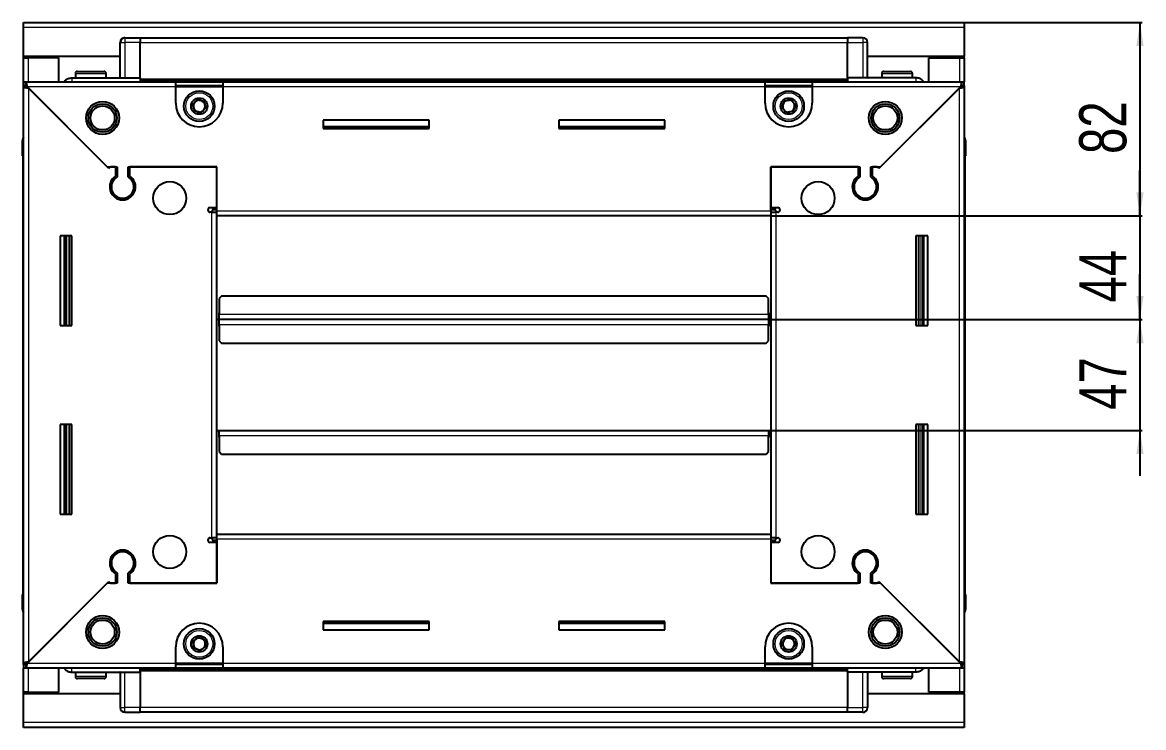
# Model space of a CAD drawing. Header units: millimetres. Extents: x 1021 to 2453, y 561 to 1443.
# Drawn here: x 1977.2 to 2452.8, y 993.2 to 1292.2 of the extents above; entities that cross this region are included whole.
import ezdxf

# ---------------------------------------------------------------- set-up
doc = ezdxf.new("R2010")
doc.units = ezdxf.units.MM
doc.layers.add('FORMAT', color=7, linetype='Continuous')
doc.styles.add('SLDTEXTSTYLE0', font='TXT', dxfattribs={"width": 0.75})
doc.dimstyles.new('SLDDIMSTYLE0', dxfattribs={"dimtxt": 20, "dimasz": 10, "dimexe": 0, "dimexo": 0.0625, "dimgap": 5, "dimtad": 2, "dimdec": 1, "dimrnd": 1e-09, "dimzin": 12, "dimdsep": 46, "dimtxsty": 'SLDTEXTSTYLE0', "dimsah": 1, "dimcen": 0.09, "dimadec": 0, "dimazin": 3, "dimtfac": 1, "dimtofl": 0, "dimtmove": 0, "dimatfit": 3, "dimfxl": 0, "dimfrac": 2, "dimtolj": 1, "dimtzin": 12, "dimarcsym": 0})
doc.dimstyles.new('SLDDIMSTYLE1', dxfattribs={"dimtxt": 20, "dimasz": 10, "dimexe": 0, "dimexo": 0.0625, "dimgap": 5, "dimtad": 2, "dimdec": 1, "dimrnd": 1e-09, "dimzin": 12, "dimdsep": 46, "dimtxsty": 'SLDTEXTSTYLE0', "dimsah": 1, "dimcen": 0.09, "dimadec": 0, "dimazin": 3, "dimtfac": 1, "dimtmove": 0, "dimatfit": 0, "dimfxl": 0, "dimfrac": 2, "dimtolj": 1, "dimtzin": 12, "dimarcsym": 0})

# ---------------------------------------------------------------- blocks, each defined once
blk = doc.blocks.new('_D_5')
at = {"layer": 'FORMAT'}
for p, q in [((2376.74, 1292.16), (2452.23, 1292.16)), ((2451.23, 1292.16), (2451.23, 1210.16)), ((2294.74, 1210.16), (2452.23, 1210.16))]:
    blk.add_line(p, q, dxfattribs=at)
for points in [[(2451.23, 1292.16), (2449.69, 1282.16), (2452.77, 1282.16)], [(2451.23, 1210.16), (2452.77, 1220.16), (2449.69, 1220.16)]]:
    blk.add_solid(points, dxfattribs=at)
at = {"layer": 'FORMAT', "insert": (2425.45, 1236.39), "char_height": 20, "attachment_point": 1, "rotation": 90, "style": 'SLDTEXTSTYLE0'}
blk.add_mtext('82', dxfattribs=at)
blk = doc.blocks.new('_D_6')
at = {"layer": 'FORMAT'}
for p, q in [((2451.23, 1210.16), (2451.23, 1229.39)), ((2294.74, 1210.16), (2452.23, 1210.16)), ((2451.23, 1210.16), (2451.23, 1166.16)), ((2293.74, 1166.16), (2452.23, 1166.16)), ((2451.23, 1166.16), (2451.23, 1146.93))]:
    blk.add_line(p, q, dxfattribs=at)
for points in [[(2451.23, 1210.16), (2452.77, 1220.16), (2449.69, 1220.16)], [(2451.23, 1166.16), (2449.69, 1156.16), (2452.77, 1156.16)]]:
    blk.add_solid(points, dxfattribs=at)
at = {"layer": 'FORMAT', "insert": (2425.45, 1173.39), "char_height": 20, "attachment_point": 1, "rotation": 90, "style": 'SLDTEXTSTYLE0'}
blk.add_mtext('44', dxfattribs=at)
blk = doc.blocks.new('_D_7')
at = {"layer": 'FORMAT'}
for p, q in [((2451.23, 1166.16), (2451.23, 1185.39)), ((2293.74, 1166.16), (2452.23, 1166.16)), ((2451.23, 1166.16), (2451.23, 1119.16)), ((2293.74, 1119.16), (2452.23, 1119.16)), ((2451.23, 1119.16), (2451.23, 1099.93))]:
    blk.add_line(p, q, dxfattribs=at)
for points in [[(2451.23, 1166.16), (2452.77, 1176.16), (2449.69, 1176.16)], [(2451.23, 1119.16), (2449.69, 1109.16), (2452.77, 1109.16)]]:
    blk.add_solid(points, dxfattribs=at)
at = {"layer": 'FORMAT', "insert": (2425.45, 1127.89), "char_height": 20, "attachment_point": 1, "rotation": 90, "style": 'SLDTEXTSTYLE0'}
blk.add_mtext('47', dxfattribs=at)

msp = doc.modelspace()

# ---------------------------------------------------------------- linework, layer by layer
at = {"color": 7, "linetype": 'Continuous', "lineweight": 25}
for p, q in [((1977.73, 1292.16), (2376.73, 1292.16)), ((1977.73, 1290.06), (1977.73, 1292.16)), ((1977.73, 1277.66), (1977.73, 1290.06)), ((2376.73, 1292.16), (2376.73, 1290.06)), ((2376.73, 1290.06), (2376.73, 1277.66)), ((2019.4, 1285.16), (2019.4, 1285.16)), ((2020.73, 1285.66), (2027.23, 1285.66)), ((2020.73, 1285.66), (2027.23, 1285.66)), ((2027.23, 1285.66), (2027.23, 1285.66)), ((2027.23, 1285.66), (2027.23, 1285.66)), ((2027.23, 1285.66), (2027.23, 1283.66)), ((2327.23, 1285.51), (2027.23, 1285.51)), ((2327.23, 1285.66), (2327.23, 1285.66)), ((2333.73, 1285.66), (2327.23, 1285.66)), ((2333.73, 1285.66), (2327.23, 1285.66)), ((2327.23, 1285.66), (2327.23, 1283.66)), ((2018.73, 1268.66), (2018.73, 1283.66)), ((2027.23, 1268.66), (2027.23, 1283.66)), ((2327.23, 1268.66), (2327.23, 1283.66)), ((2335.73, 1283.66), (2335.73, 1283.66)), ((2335.73, 1268.66), (2335.73, 1283.66)), ((2018.73, 1277.66), (1977.73, 1277.66)), ((1977.73, 1277.16), (1977.73, 1277.66)), ((1977.73, 1266.91), (1977.73, 1277.16)), ((1977.73, 1277.16), (1979.83, 1277.16)), ((1979.23, 1277.16), (1979.23, 1277.66)), ((1992.73, 1277.16), (1979.83, 1277.16)), ((1992.73, 1266.91), (1992.73, 1277.16)), ((2376.73, 1277.66), (2335.73, 1277.66)), ((2361.73, 1266.91), (2361.73, 1277.16)), ((2361.73, 1277.16), (2374.63, 1277.16)), ((2374.63, 1277.16), (2376.73, 1277.16)), ((2375.23, 1277.16), (2375.23, 1277.66)), ((2376.73, 1277.16), (2376.73, 1277.66)), ((2376.73, 1277.16), (2376.73, 1266.91)), ((1999.73, 1270.56), (1999.73, 1268.66)), ((2000.53, 1271.36), (2011.93, 1271.36)), ((2012.73, 1268.66), (2012.73, 1270.56)), ((2341.73, 1270.56), (2341.73, 1268.66)), ((2342.53, 1271.36), (2353.93, 1271.36)), ((2354.73, 1268.66), (2354.73, 1270.56)), ((1977.73, 1265.41), (1977.73, 1266.91)), ((1977.73, 1266.91), (1978.73, 1266.91)), ((1977.73, 1264.91), (1977.73, 1265.41)), ((1977.73, 1265.41), (1978.73, 1265.41)), ((1978.73, 1265.41), (1978.73, 1266.91)), ((1978.73, 1266.91), (2042.23, 1266.91)), ((1998.23, 1268.66), (2027.23, 1268.66)), ((2027.23, 1268.66), (2027.23, 1268.16)), ((2027.23, 1267.51), (2327.23, 1267.51)), ((2042.23, 1264.81), (2042.23, 1266.91)), ((2042.23, 1266.91), (2062.23, 1266.91)), ((2042.23, 1265.41), (2062.23, 1265.41)), ((2062.23, 1266.91), (2062.23, 1264.81)), ((2062.23, 1266.91), (2292.23, 1266.91)), ((2292.23, 1264.81), (2292.23, 1266.91)), ((2292.23, 1266.91), (2312.23, 1266.91)), ((2292.23, 1265.41), (2312.23, 1265.41)), ((2312.23, 1266.91), (2375.73, 1266.91)), ((2312.23, 1266.91), (2312.23, 1264.81)), ((2356.23, 1268.66), (2327.23, 1268.66)), ((2327.23, 1268.66), (2327.23, 1268.16)), ((2375.73, 1265.41), (2375.73, 1266.91)), ((2375.73, 1266.91), (2376.73, 1266.91)), ((2375.73, 1265.41), (2376.73, 1265.41)), ((2376.73, 1265.41), (2376.73, 1266.91)), ((2376.73, 1265.41), (2376.73, 1264.91)), ((1977.73, 1020.41), (1977.73, 1264.91)), ((1979.23, 1264.91), (1977.73, 1264.91)), ((1979.33, 1264.81), (2013.23, 1230.91)), ((2013.93, 1230.21), (1979.83, 1264.31)), ((2042.23, 1257.91), (2042.23, 1264.81)), ((2062.23, 1264.81), (2062.23, 1257.91)), ((2292.23, 1257.91), (2292.23, 1264.81)), ((2312.23, 1264.81), (2312.23, 1257.91)), ((2374.63, 1264.31), (2340.53, 1230.21)), ((2341.23, 1230.91), (2375.13, 1264.81)), ((2375.23, 1264.91), (2376.73, 1264.91)), ((2376.73, 1264.91), (2376.73, 1020.41)), ((2149.73, 1250.66), (2104.73, 1250.66)), ((2104.73, 1250.66), (2104.73, 1247.16)), ((2149.73, 1247.91), (2104.73, 1247.91)), ((2104.73, 1247.16), (2149.73, 1247.16)), ((2149.73, 1247.16), (2149.73, 1250.66)), ((2249.73, 1250.66), (2204.73, 1250.66)), ((2204.73, 1250.66), (2204.73, 1247.16)), ((2249.73, 1247.91), (2204.73, 1247.91)), ((2204.73, 1247.16), (2249.73, 1247.16)), ((2249.73, 1247.16), (2249.73, 1250.66)), ((1977.23, 1242.16), (1977.23, 1235.66)), ((1977.23, 1235.66), (1977.23, 1242.16)), ((2376.73, 1243.49), (2376.73, 1243.49)), ((2377.23, 1242.16), (2377.23, 1235.66)), ((2377.23, 1235.66), (2377.23, 1242.16)), ((1977.23, 1235.66), (1977.23, 1235.66)), ((1977.73, 1235.66), (1977.23, 1235.66)), ((1977.38, 1235.66), (1977.38, 1049.66)), ((2376.73, 1235.66), (2377.23, 1235.66)), ((2377.08, 1049.66), (2377.08, 1235.66)), ((2377.23, 1235.66), (2377.23, 1235.66)), ((2377.23, 1235.66), (2377.23, 1235.66)), ((2013.23, 1230.91), (2017.43, 1230.91)), ((2014.63, 1230.91), (2013.93, 1230.21)), ((2016.73, 1230.91), (2014.63, 1230.91)), ((2016.73, 1230.91), (2016.73, 1227.02)), ((2017.43, 1230.91), (2017.43, 1226.63)), ((2022.03, 1230.91), (2059.73, 1230.91)), ((2022.03, 1226.63), (2022.03, 1230.91)), ((2022.73, 1227.02), (2022.73, 1230.91)), ((2059.73, 1230.91), (2022.73, 1230.91)), ((2059.73, 1212.26), (2059.73, 1230.91)), ((2059.73, 1213.66), (2059.73, 1230.91)), ((2294.73, 1230.91), (2332.43, 1230.91)), ((2294.73, 1212.26), (2294.73, 1230.91)), ((2294.73, 1230.91), (2294.73, 1213.66)), ((2331.73, 1230.91), (2294.73, 1230.91)), ((2331.73, 1230.91), (2331.73, 1227.02)), ((2332.43, 1230.91), (2332.43, 1226.63)), ((2337.03, 1230.91), (2341.23, 1230.91)), ((2337.03, 1226.63), (2337.03, 1230.91)), ((2339.83, 1230.91), (2337.73, 1230.91)), ((2337.73, 1227.02), (2337.73, 1230.91)), ((2340.53, 1230.21), (2339.83, 1230.91)), ((2017.73, 1218.05), (2017.73, 1217.29)), ((2336.73, 1218.05), (2336.73, 1217.29)), ((2056.88, 1213.66), (2059.73, 1213.66)), ((2059.73, 1212.66), (2057.73, 1212.66)), ((2057.73, 1212.66), (2057.73, 1211.66)), ((2294.73, 1213.66), (2297.58, 1213.66)), ((2296.73, 1212.66), (2294.73, 1212.66)), ((2296.73, 1211.66), (2296.73, 1212.66)), ((2057.63, 1211.66), (2056.88, 1211.66)), ((2057.63, 1211.66), (2059.73, 1211.66)), ((2059.73, 1210.16), (2059.73, 1212.26)), ((2294.73, 1210.16), (2059.73, 1210.16)), ((2059.73, 1075.16), (2059.73, 1210.16)), ((2294.73, 1212.26), (2294.73, 1210.16)), ((2294.73, 1211.66), (2296.83, 1211.66)), ((2294.73, 1210.16), (2294.73, 1075.16)), ((2297.58, 1211.66), (2296.83, 1211.66)), ((1998.23, 1201.66), (1993.23, 1201.66)), ((1993.23, 1201.66), (1993.23, 1163.66)), ((1995.38, 1163.66), (1995.38, 1201.66)), ((1997.17, 1163.66), (1997.17, 1201.66)), ((1997.2, 1163.66), (1997.2, 1201.66)), ((1998.23, 1163.66), (1998.23, 1201.66)), ((2356.23, 1201.66), (2356.23, 1163.66)), ((2361.23, 1201.66), (2356.23, 1201.66)), ((2357.25, 1201.66), (2357.25, 1163.66)), ((2357.28, 1201.66), (2357.28, 1163.66)), ((2359.08, 1201.66), (2359.08, 1163.66)), ((2361.23, 1163.66), (2361.23, 1201.66)), ((2061.73, 1176.16), (2060.73, 1175.16)), ((2060.73, 1175.16), (2060.73, 1168.26)), ((2292.73, 1176.16), (2061.73, 1176.16)), ((2293.73, 1175.16), (2292.73, 1176.16)), ((2293.73, 1168.26), (2293.73, 1175.16)), ((2060.48, 1166.16), (2059.73, 1166.16)), ((2060.73, 1169.01), (2060.48, 1169.01)), ((2060.48, 1169.01), (2060.48, 1166.16)), ((2060.48, 1166.16), (2060.48, 1163.31)), ((2060.73, 1166.16), (2060.73, 1168.26)), ((2293.73, 1166.16), (2060.73, 1166.16)), ((2060.73, 1164.06), (2060.73, 1166.16)), ((2293.98, 1169.01), (2293.73, 1169.01)), ((2293.73, 1168.26), (2293.73, 1166.16)), ((2293.73, 1166.16), (2293.73, 1164.06)), ((2293.98, 1166.16), (2293.98, 1169.01)), ((2294.73, 1166.16), (2293.98, 1166.16)), ((2293.98, 1163.31), (2293.98, 1166.16)), ((1993.23, 1163.66), (1998.23, 1163.66)), ((2060.48, 1163.31), (2060.73, 1163.31)), ((2060.73, 1164.06), (2060.73, 1157.16)), ((2293.73, 1157.16), (2293.73, 1164.06)), ((2293.73, 1163.31), (2293.98, 1163.31)), ((2356.23, 1163.66), (2361.23, 1163.66)), ((2060.73, 1157.16), (2061.73, 1156.16)), ((2061.73, 1156.16), (2292.73, 1156.16)), ((2292.73, 1156.16), (2293.73, 1157.16)), ((1998.23, 1121.66), (1993.23, 1121.66)), ((1993.23, 1121.66), (1993.23, 1083.66)), ((1995.38, 1083.66), (1995.38, 1121.66)), ((1997.17, 1083.66), (1997.17, 1121.66)), ((1997.2, 1083.66), (1997.2, 1121.66)), ((1998.23, 1083.66), (1998.23, 1121.66)), ((2059.73, 1119.16), (2060.48, 1119.16)), ((2060.48, 1119.16), (2060.48, 1116.31)), ((2060.73, 1119.16), (2293.73, 1119.16)), ((2060.73, 1117.06), (2060.73, 1119.16)), ((2293.73, 1119.16), (2293.73, 1117.06)), ((2293.98, 1116.31), (2293.98, 1119.16)), ((2293.98, 1119.16), (2294.73, 1119.16)), ((2356.23, 1121.66), (2356.23, 1083.66)), ((2361.23, 1121.66), (2356.23, 1121.66)), ((2357.25, 1121.66), (2357.25, 1083.66)), ((2357.28, 1121.66), (2357.28, 1083.66)), ((2359.08, 1121.66), (2359.08, 1083.66)), ((2361.23, 1083.66), (2361.23, 1121.66)), ((2060.48, 1116.31), (2060.73, 1116.31)), ((2060.73, 1117.06), (2060.73, 1110.16)), ((2293.73, 1110.16), (2293.73, 1117.06)), ((2293.73, 1116.31), (2293.98, 1116.31)), ((2060.73, 1110.16), (2061.73, 1109.16)), ((2061.73, 1109.16), (2292.73, 1109.16)), ((2292.73, 1109.16), (2293.73, 1110.16)), ((1993.23, 1083.66), (1998.23, 1083.66)), ((2356.23, 1083.66), (2361.23, 1083.66)), ((2059.73, 1073.06), (2059.73, 1075.16)), ((2059.73, 1075.16), (2294.73, 1075.16)), ((2294.73, 1075.16), (2294.73, 1073.06)), ((2056.88, 1073.66), (2057.63, 1073.66)), ((2059.73, 1071.66), (2056.88, 1071.66)), ((2059.73, 1073.66), (2057.63, 1073.66)), ((2057.73, 1073.66), (2057.73, 1072.66)), ((2057.73, 1072.66), (2059.73, 1072.66)), ((2059.73, 1073.06), (2059.73, 1054.41)), ((2059.73, 1054.41), (2059.73, 1071.66)), ((2296.83, 1073.66), (2294.73, 1073.66)), ((2294.73, 1073.06), (2294.73, 1054.41)), ((2294.73, 1072.66), (2296.73, 1072.66)), ((2294.73, 1071.66), (2294.73, 1054.41)), ((2297.58, 1071.66), (2294.73, 1071.66)), ((2296.73, 1072.66), (2296.73, 1073.66)), ((2296.83, 1073.66), (2297.58, 1073.66)), ((2017.73, 1068.04), (2017.73, 1067.28)), ((2336.73, 1068.04), (2336.73, 1067.28)), ((2016.73, 1058.3), (2016.73, 1054.41)), ((2017.43, 1058.7), (2017.43, 1054.41)), ((2022.03, 1054.41), (2022.03, 1058.7)), ((2022.73, 1054.41), (2022.73, 1058.3)), ((2331.73, 1058.3), (2331.73, 1054.41)), ((2332.43, 1058.7), (2332.43, 1054.41)), ((2337.03, 1054.41), (2337.03, 1058.7)), ((2337.73, 1054.41), (2337.73, 1058.3)), ((2013.23, 1054.41), (1979.33, 1020.51)), ((1979.83, 1021.01), (2013.93, 1055.11)), ((2017.43, 1054.41), (2013.23, 1054.41)), ((2013.93, 1055.11), (2014.63, 1054.41)), ((2014.63, 1054.41), (2016.73, 1054.41)), ((2059.73, 1054.41), (2022.03, 1054.41)), ((2022.73, 1054.41), (2059.73, 1054.41)), ((2332.43, 1054.41), (2294.73, 1054.41)), ((2294.73, 1054.41), (2331.73, 1054.41)), ((2341.23, 1054.41), (2337.03, 1054.41)), ((2337.73, 1054.41), (2339.83, 1054.41)), ((2339.83, 1054.41), (2340.53, 1055.11)), ((2340.53, 1055.11), (2374.63, 1021.01)), ((2375.13, 1020.51), (2341.23, 1054.41)), ((1977.23, 1049.66), (1977.23, 1049.66)), ((1977.23, 1043.16), (1977.23, 1049.66)), ((1977.23, 1049.66), (1977.23, 1049.66)), ((1977.23, 1049.66), (1977.23, 1043.16)), ((1977.73, 1049.66), (1977.23, 1049.66)), ((2376.73, 1049.66), (2377.23, 1049.66)), ((2377.23, 1049.66), (2377.23, 1049.66)), ((2377.23, 1043.16), (2377.23, 1049.66)), ((2377.23, 1049.66), (2377.23, 1043.16)), ((1977.73, 1041.84), (1977.73, 1041.84)), ((2149.73, 1038.16), (2104.73, 1038.16)), ((2104.73, 1038.16), (2104.73, 1034.66)), ((2104.73, 1037.41), (2149.73, 1037.41)), ((2149.73, 1034.66), (2149.73, 1038.16)), ((2249.73, 1038.16), (2204.73, 1038.16)), ((2204.73, 1038.16), (2204.73, 1034.66)), ((2204.73, 1037.41), (2249.73, 1037.41)), ((2249.73, 1034.66), (2249.73, 1038.16)), ((2104.73, 1034.66), (2149.73, 1034.66)), ((2204.73, 1034.66), (2249.73, 1034.66)), ((2042.23, 1020.51), (2042.23, 1027.41)), ((2062.23, 1027.41), (2062.23, 1020.51)), ((2292.23, 1020.51), (2292.23, 1027.41)), ((2312.23, 1027.41), (2312.23, 1020.51)), ((1977.73, 1019.91), (1977.73, 1020.41)), ((1979.23, 1020.41), (1977.73, 1020.41)), ((1977.73, 1019.91), (1977.73, 1018.41)), ((1978.73, 1019.91), (1977.73, 1019.91)), ((1977.73, 1008.16), (1977.73, 1018.41)), ((1978.73, 1018.41), (1977.73, 1018.41)), ((1978.73, 1019.91), (1978.73, 1018.41)), ((2042.23, 1018.41), (1978.73, 1018.41)), ((1992.73, 1008.16), (1992.73, 1018.41)), ((2327.23, 1017.81), (2027.23, 1017.81)), ((2042.23, 1018.41), (2042.23, 1020.51)), ((2062.23, 1019.91), (2042.23, 1019.91)), ((2062.23, 1018.41), (2042.23, 1018.41)), ((2062.23, 1020.51), (2062.23, 1018.41)), ((2292.23, 1018.41), (2062.23, 1018.41)), ((2292.23, 1018.41), (2292.23, 1020.51)), ((2312.23, 1019.91), (2292.23, 1019.91)), ((2312.23, 1018.41), (2292.23, 1018.41)), ((2312.23, 1020.51), (2312.23, 1018.41)), ((2375.73, 1018.41), (2312.23, 1018.41)), ((2361.73, 1008.16), (2361.73, 1018.41)), ((2375.23, 1020.41), (2376.73, 1020.41)), ((2375.73, 1019.91), (2375.73, 1018.41)), ((2376.73, 1019.91), (2375.73, 1019.91)), ((2376.73, 1018.41), (2375.73, 1018.41)), ((2376.73, 1020.41), (2376.73, 1019.91)), ((2376.73, 1019.91), (2376.73, 1018.41)), ((2376.73, 1018.41), (2376.73, 1008.16)), ((1998.23, 1016.66), (2027.23, 1016.66)), ((1999.73, 1016.66), (1999.73, 1014.76)), ((2004.3, 1013.96), (2000.53, 1013.96)), ((2011.93, 1013.96), (2004.3, 1013.96)), ((2012.73, 1014.76), (2012.73, 1016.66)), ((2018.73, 1016.66), (2018.73, 1001.66)), ((2027.23, 1016.66), (2027.23, 1017.16)), ((2027.23, 1016.66), (2027.23, 1001.66)), ((2327.23, 1016.66), (2327.23, 1017.16)), ((2356.23, 1016.66), (2327.23, 1016.66)), ((2327.23, 1016.66), (2327.23, 1001.66)), ((2335.73, 1016.66), (2335.73, 1001.66)), ((2341.73, 1016.66), (2341.73, 1014.76)), ((2349.52, 1013.96), (2342.53, 1013.96)), ((2353.93, 1013.96), (2349.52, 1013.96)), ((2354.73, 1014.76), (2354.73, 1016.66)), ((1979.83, 1008.16), (1977.73, 1008.16)), ((1977.73, 1007.66), (1977.73, 1008.16)), ((1979.23, 1007.66), (1979.23, 1008.16)), ((1979.83, 1008.16), (1992.73, 1008.16)), ((2374.63, 1008.16), (2361.73, 1008.16)), ((2376.73, 1008.16), (2374.63, 1008.16)), ((2375.23, 1007.66), (2375.23, 1008.16)), ((2376.73, 1007.66), (2376.73, 1008.16)), ((1977.73, 1007.66), (2018.73, 1007.66)), ((1977.73, 995.26), (1977.73, 1007.66)), ((2335.73, 1007.66), (2376.73, 1007.66)), ((2376.73, 1007.66), (2376.73, 995.26)), ((2018.73, 1001.66), (2018.73, 1001.66)), ((2020.73, 999.66), (2027.23, 999.66)), ((2020.73, 999.66), (2027.23, 999.66)), ((2027.23, 999.66), (2027.23, 1001.66)), ((2027.23, 999.81), (2327.23, 999.81)), ((2027.23, 999.66), (2027.23, 999.66)), ((2327.23, 999.66), (2327.23, 1001.66)), ((2333.73, 999.66), (2327.23, 999.66)), ((2327.23, 999.66), (2327.23, 999.66)), ((2327.23, 999.66), (2327.23, 999.66)), ((2333.73, 999.66), (2327.23, 999.66)), ((2335.05, 1000.16), (2335.05, 1000.16)), ((1977.73, 993.16), (1977.73, 995.26)), ((2376.73, 995.26), (2376.73, 993.16)), ((2376.73, 993.16), (1977.73, 993.16))]:
    msp.add_line(p, q, dxfattribs=at)
at = {"color": 8, "linetype": 'Continuous', "lineweight": 18}
for p, q in [((2376.73, 1290.06), (1977.73, 1290.06)), ((2020.73, 1285.66), (2020.73, 1283.66)), ((2333.73, 1285.66), (2333.73, 1283.66)), ((2018.73, 1283.66), (2020.73, 1283.66)), ((2020.73, 1283.66), (2020.73, 1268.66)), ((2027.23, 1283.66), (2020.73, 1283.66)), ((2327.23, 1283.51), (2027.23, 1283.51)), ((2327.23, 1283.66), (2333.73, 1283.66)), ((2333.73, 1283.66), (2333.73, 1268.66)), ((2335.73, 1283.66), (2333.73, 1283.66)), ((1979.83, 1277.16), (1979.83, 1277.66)), ((1979.83, 1266.91), (1979.83, 1277.16)), ((2374.63, 1277.66), (2374.63, 1277.16)), ((2374.63, 1277.16), (2374.63, 1266.91)), ((1999.73, 1270.56), (2012.73, 1270.56)), ((2341.73, 1270.56), (2354.73, 1270.56)), ((2327.23, 1268.16), (2027.23, 1268.16)), ((2327.23, 1266.93), (2027.23, 1266.93)), ((2042.23, 1264.81), (1979.33, 1264.81)), ((1979.83, 1264.31), (1979.83, 1021.01)), ((2042.23, 1264.81), (2062.23, 1264.81)), ((2292.23, 1264.81), (2062.23, 1264.81)), ((2292.23, 1264.81), (2312.23, 1264.81)), ((2375.13, 1264.81), (2312.23, 1264.81)), ((2374.63, 1021.01), (2374.63, 1264.31)), ((1977.73, 1242.16), (1977.23, 1242.16)), ((2376.73, 1242.16), (2377.23, 1242.16)), ((2057.63, 1073.66), (2057.63, 1211.66)), ((2059.73, 1212.26), (2294.73, 1212.26)), ((2296.83, 1211.66), (2296.83, 1073.66)), ((1994.73, 1201.66), (1994.73, 1163.66)), ((1995.96, 1201.66), (1995.96, 1163.66)), ((2358.49, 1163.66), (2358.49, 1201.66)), ((2359.73, 1163.66), (2359.73, 1201.66)), ((2293.73, 1168.26), (2060.73, 1168.26)), ((2060.73, 1164.06), (2293.73, 1164.06)), ((1994.73, 1121.66), (1994.73, 1083.66)), ((1995.96, 1121.66), (1995.96, 1083.66)), ((2358.49, 1083.66), (2358.49, 1121.66)), ((2359.73, 1083.66), (2359.73, 1121.66)), ((2060.73, 1117.06), (2293.73, 1117.06)), ((2294.73, 1073.06), (2059.73, 1073.06)), ((1977.73, 1043.16), (1977.23, 1043.16)), ((2376.73, 1043.16), (2377.23, 1043.16)), ((1979.33, 1020.51), (2042.23, 1020.51)), ((1979.83, 1008.16), (1979.83, 1018.41)), ((2027.23, 1018.4), (2327.23, 1018.4)), ((2062.23, 1020.51), (2042.23, 1020.51)), ((2062.23, 1020.51), (2292.23, 1020.51)), ((2312.23, 1020.51), (2292.23, 1020.51)), ((2312.23, 1020.51), (2375.13, 1020.51)), ((2374.63, 1018.41), (2374.63, 1008.16)), ((2004.03, 1014.76), (1999.73, 1014.76)), ((2012.73, 1014.76), (2004.03, 1014.76)), ((2020.73, 1001.66), (2020.73, 1016.66)), ((2027.23, 1017.16), (2327.23, 1017.16)), ((2333.73, 1001.66), (2333.73, 1016.66)), ((2349.7, 1014.76), (2341.73, 1014.76)), ((2354.73, 1014.76), (2349.7, 1014.76)), ((1979.83, 1007.66), (1979.83, 1008.16)), ((2374.63, 1008.16), (2374.63, 1007.66)), ((2018.73, 1001.66), (2020.73, 1001.66)), ((2027.23, 1001.66), (2020.73, 1001.66)), ((2020.73, 999.66), (2020.73, 1001.66)), ((2027.23, 1001.81), (2327.23, 1001.81)), ((2327.23, 1001.66), (2333.73, 1001.66)), ((2335.73, 1001.66), (2333.73, 1001.66)), ((2333.73, 999.66), (2333.73, 1001.66)), ((2376.73, 995.26), (1977.73, 995.26))]:
    msp.add_line(p, q, dxfattribs=at)
at = {"color": 7, "linetype": 'Continuous', "lineweight": 25}
for centre, radius in [((2052.23, 1256.66), 6.5), ((2302.23, 1256.66), 6.5), ((2011.23, 1251.66), 7), ((2011.23, 1251.66), 6.03), ((2011.23, 1251.66), 5.1), ((2052.23, 1256.66), 3.46), ((2302.23, 1256.66), 3.46), ((2343.23, 1251.66), 7), ((2343.23, 1251.66), 6.03), ((2343.23, 1251.66), 5.1), ((2039.73, 1217.66), 7), ((2314.73, 1217.66), 7), ((2039.73, 1067.66), 7), ((2314.73, 1067.66), 7), ((2011.23, 1033.66), 7), ((2011.23, 1033.66), 6.03), ((2011.23, 1033.66), 5.1), ((2343.23, 1033.66), 7), ((2343.23, 1033.66), 6.02), ((2343.23, 1033.66), 5.1), ((2052.23, 1028.66), 6.5), ((2052.23, 1028.66), 3.46), ((2302.23, 1028.66), 6.5), ((2302.23, 1028.66), 3.46)]:
    msp.add_circle(centre, radius, dxfattribs=at)
at = {"color": 8, "linetype": 'Continuous', "lineweight": 18}
for centre in [(2052.23, 1256.66), (2302.23, 1256.66), (2052.23, 1028.66), (2302.23, 1028.66)]:
    msp.add_circle(centre, 5.7, dxfattribs=at)
at = {"color": 7, "linetype": 'Continuous', "lineweight": 25}
for centre, radius, start, end in [((2020.73, 1283.66), 2, 90, 180), ((2020.73, 1283.66), 2, 131.4096, 180), ((2020.73, 1283.66), 2, 90, 131.4096), ((2333.73, 1283.66), 2, 0, 90), ((2333.73, 1283.66), 2, 0, 90), ((2000.53, 1270.56), 0.8, 90, 180), ((2011.93, 1270.56), 0.8, 0, 90), ((2342.53, 1270.56), 0.8, 90, 180), ((2353.93, 1270.56), 0.8, 0, 90), ((2018.53, 1268.86), 0.2, 270, 0), ((2335.93, 1268.86), 0.2, 180, 270), ((2052.23, 1257.91), 10, 180, 270), ((2052.23, 1256.66), 2.5, 134.0156, 194.0156), ((2052.23, 1256.66), 2.5, 194.0156, 254.0156), ((2052.23, 1256.66), 2.5, 74.0156, 134.0156), ((2052.23, 1257.91), 10, 270, 0), ((2052.23, 1256.66), 2.5, 14.0156, 74.0156), ((2052.23, 1256.66), 2.5, 314.0156, 14.0156), ((2302.23, 1257.91), 10, 180, 270), ((2302.23, 1256.66), 2.5, 160.1116, 220.1116), ((2302.23, 1256.66), 2.5, 100.1116, 160.1116), ((2302.23, 1256.66), 2.5, 40.1116, 100.1116), ((2302.23, 1257.91), 10, 270, 0), ((2302.23, 1256.66), 2.5, 280.1116, 340.1116), ((2302.23, 1256.66), 2.5, 340.1116, 40.1116), ((2052.23, 1256.66), 2.5, 254.0156, 314.0156), ((2302.23, 1256.66), 2.5, 220.1116, 280.1116), ((1979.23, 1242.16), 2, 138.5749, 180), ((1979.23, 1242.16), 2, 138.5904, 180), ((2375.23, 1242.16), 2, 0, 41.4096), ((2019.73, 1222.41), 5.5, 123.0557, 56.9443), ((2334.73, 1222.41), 5.5, 123.0557, 56.9443), ((2019.73, 1222.41), 4.8, 118.631, 61.369), ((2334.73, 1222.41), 4.8, 118.631, 61.369), ((2056.88, 1212.66), 1, 90, 270), ((2297.58, 1212.66), 1, 270, 90), ((2056.88, 1072.66), 1, 90, 270), ((2297.58, 1072.66), 1, 270, 90), ((2019.73, 1062.91), 5.5, 303.0557, 236.9443), ((2019.73, 1062.91), 4.8, 298.631, 241.369), ((2334.73, 1062.91), 5.5, 303.0557, 236.9443), ((2334.73, 1062.91), 4.8, 298.631, 241.369), ((1979.23, 1043.16), 2, 180, 221.4096), ((2375.23, 1043.16), 2, 318.5904, 0), ((2052.23, 1027.41), 10, 90, 180), ((2052.23, 1027.41), 10, 0, 90), ((2302.23, 1027.41), 10, 90, 180), ((2302.23, 1027.41), 10, 0, 90), ((2052.23, 1028.66), 2.5, 127.474, 187.474), ((2052.23, 1028.66), 2.5, 187.474, 247.474), ((2052.23, 1028.66), 2.5, 67.474, 127.474), ((2052.23, 1028.66), 2.5, 7.474, 67.474), ((2052.23, 1028.66), 2.5, 307.474, 7.474), ((2302.23, 1028.66), 2.5, 147.0424, 207.0424), ((2302.23, 1028.66), 2.5, 207.0424, 267.0424), ((2302.23, 1028.66), 2.5, 87.0424, 147.0424), ((2302.23, 1028.66), 2.5, 267.0424, 327.0424), ((2302.23, 1028.66), 2.5, 27.0424, 87.0424), ((2302.23, 1028.66), 2.5, 327.0424, 27.0424), ((2052.23, 1028.66), 2.5, 247.474, 307.474), ((2000.53, 1014.76), 0.8, 180, 270), ((2011.93, 1014.76), 0.8, 270, 360), ((2018.53, 1016.46), 0.2, 0, 90), ((2335.93, 1016.46), 0.2, 90, 180), ((2342.53, 1014.76), 0.8, 180, 270), ((2353.93, 1014.76), 0.8, 270, 360), ((2020.73, 1001.66), 2, 180, 270), ((2020.73, 1001.66), 2, 180, 270), ((2333.73, 1001.66), 2, 270, 0), ((2333.73, 1001.66), 2, 270, 288.58), ((2333.73, 1001.66), 2, 303.942, 311.4096)]:
    msp.add_arc(centre, radius, start, end, dxfattribs=at)
for points, knots in [([(1979.33, 1264.81), (1979.28, 1265.07), (1979.19, 1265.56), (1979.06, 1266.2), (1978.93, 1266.67), (1978.82, 1266.89), (1978.75, 1266.91), (1978.73, 1266.91)], [0, 0, 0, 0, 0.230255, 0.448522, 0.666786, 0.88505, 1, 1, 1, 1]), ([(1995.01, 1266.91), (1995.13, 1267.11), (1995.52, 1267.76), (1996.67, 1268.47), (1997.71, 1268.6), (1998.23, 1268.66)], [0, 0, 0, 0, 0.1822499, 0.5911249, 1, 1, 1, 1]), ([(2027.23, 1268.66), (2027.23, 1268.63), (2027.23, 1268.55), (2027.23, 1267.93), (2027.23, 1267.35), (2027.23, 1266.96), (2027.23, 1266.93)], [0, 0, 0, 0, 0.324279, 0.648558, 0.972836, 1, 1, 1, 1]), ([(2327.23, 1268.66), (2327.23, 1268.63), (2327.23, 1268.55), (2327.23, 1267.93), (2327.23, 1267.35), (2327.23, 1266.96), (2327.23, 1266.93)], [0, 0, 0, 0, 0.324279, 0.648558, 0.972836, 1, 1, 1, 1]), ([(2359.44, 1266.91), (2359.32, 1267.11), (2358.93, 1267.76), (2357.78, 1268.47), (2356.74, 1268.6), (2356.23, 1268.66)], [0, 0, 0, 0, 0.18225, 0.591125, 1, 1, 1, 1]), ([(2375.73, 1266.91), (2375.68, 1266.89), (2375.59, 1266.84), (2375.46, 1266.44), (2375.33, 1265.88), (2375.22, 1265.3), (2375.15, 1264.94), (2375.13, 1264.81)], [0, 0, 0, 0, 0.230255, 0.448522, 0.666786, 0.88505, 1, 1, 1, 1]), ([(1977.73, 1264.91), (1977.75, 1264.87), (1977.81, 1264.78), (1978.2, 1264.64), (1978.76, 1264.51), (1979.34, 1264.4), (1979.7, 1264.34), (1979.83, 1264.31)], [0, 0, 0, 0, 0.230255, 0.448522, 0.666786, 0.88505, 1, 1, 1, 1]), ([(2374.63, 1264.31), (2374.88, 1264.36), (2375.37, 1264.45), (2376.02, 1264.58), (2376.48, 1264.71), (2376.7, 1264.82), (2376.72, 1264.89), (2376.73, 1264.91)], [0, 0, 0, 0, 0.230255, 0.448522, 0.666786, 0.88505, 1, 1, 1, 1]), ([(2049.45, 1257.46), (2049.82, 1257.82), (2050.52, 1258.49), (2051.21, 1259.15), (2051.53, 1259.46)], [0, 0, 0, 0, 0.534686, 1, 1, 1, 1]), ([(2050.15, 1254.66), (2050.07, 1254.99), (2049.87, 1255.79), (2049.63, 1256.76), (2049.48, 1257.34), (2049.45, 1257.46)], [0, 0, 0, 0, 0.362901, 0.866875, 1, 1, 1, 1]), ([(2051.53, 1259.46), (2052.02, 1259.32), (2052.95, 1259.06), (2053.87, 1258.79), (2054.3, 1258.67)], [0, 0, 0, 0, 0.534686, 1, 1, 1, 1]), ([(2055, 1255.87), (2054.63, 1255.51), (2053.94, 1254.84), (2053.25, 1254.17), (2052.93, 1253.86)], [0, 0, 0, 0, 0.534686, 1, 1, 1, 1]), ([(2054.3, 1258.67), (2054.33, 1258.55), (2054.48, 1257.97), (2054.72, 1257), (2054.92, 1256.2), (2055, 1255.87)], [0, 0, 0, 0, 0.133125, 0.637099, 1, 1, 1, 1]), ([(2299.38, 1256.16), (2299.43, 1256.27), (2299.63, 1256.84), (2299.97, 1257.77), (2300.25, 1258.55), (2300.37, 1258.87)], [0, 0, 0, 0, 0.133125, 0.637099, 1, 1, 1, 1]), ([(2301.24, 1253.95), (2300.91, 1254.34), (2300.29, 1255.08), (2299.67, 1255.82), (2299.38, 1256.16)], [0, 0, 0, 0, 0.534686, 1, 1, 1, 1]), ([(2300.37, 1258.87), (2300.87, 1258.96), (2301.82, 1259.13), (2302.77, 1259.3), (2303.21, 1259.38)], [0, 0, 0, 0, 0.534686, 1, 1, 1, 1]), ([(2303.21, 1259.38), (2303.54, 1258.98), (2304.16, 1258.25), (2304.78, 1257.51), (2305.07, 1257.17)], [0, 0, 0, 0, 0.534686, 1, 1, 1, 1]), ([(2305.07, 1257.17), (2304.95, 1256.85), (2304.67, 1256.07), (2304.33, 1255.14), (2304.13, 1254.57), (2304.09, 1254.46)], [0, 0, 0, 0, 0.362901, 0.866875, 1, 1, 1, 1]), ([(2052.93, 1253.86), (2052.43, 1254.01), (2051.5, 1254.27), (2050.58, 1254.54), (2050.15, 1254.66)], [0, 0, 0, 0, 0.5346859, 1, 1, 1, 1]), ([(2304.09, 1254.46), (2303.58, 1254.37), (2302.63, 1254.2), (2301.68, 1254.03), (2301.24, 1253.95)], [0, 0, 0, 0, 0.5346859, 1, 1, 1, 1]), ([(2049.56, 1029.77), (2049.66, 1029.85), (2050.13, 1030.21), (2050.92, 1030.82), (2051.58, 1031.32), (2051.85, 1031.53)], [0, 0, 0, 0, 0.1331247, 0.6370994, 1, 1, 1, 1]), ([(2049.94, 1026.91), (2049.87, 1027.42), (2049.74, 1028.38), (2049.62, 1029.33), (2049.56, 1029.77)], [0, 0, 0, 0, 0.5346859, 1, 1, 1, 1]), ([(2051.85, 1031.53), (2052.33, 1031.33), (2053.22, 1030.96), (2054.11, 1030.59), (2054.52, 1030.42)], [0, 0, 0, 0, 0.534686, 1, 1, 1, 1]), ([(2054.89, 1027.56), (2054.62, 1027.35), (2053.97, 1026.85), (2053.18, 1026.24), (2052.7, 1025.88), (2052.6, 1025.8)], [0, 0, 0, 0, 0.362901, 0.866875, 1, 1, 1, 1]), ([(2054.52, 1030.42), (2054.58, 1029.91), (2054.71, 1028.95), (2054.84, 1028), (2054.89, 1027.56)], [0, 0, 0, 0, 0.534686, 1, 1, 1, 1]), ([(2299.34, 1028.81), (2299.62, 1029.25), (2300.15, 1030.06), (2300.67, 1030.86), (2300.91, 1031.24)], [0, 0, 0, 0, 0.534686, 1, 1, 1, 1]), ([(2300.66, 1026.24), (2300.42, 1026.7), (2299.98, 1027.56), (2299.55, 1028.42), (2299.34, 1028.81)], [0, 0, 0, 0, 0.534686, 1, 1, 1, 1]), ([(2300.91, 1031.24), (2301.04, 1031.23), (2301.64, 1031.2), (2302.63, 1031.15), (2303.45, 1031.1), (2303.8, 1031.09)], [0, 0, 0, 0, 0.133125, 0.637099, 1, 1, 1, 1]), ([(2305.11, 1028.52), (2304.83, 1028.08), (2304.3, 1027.27), (2303.78, 1026.47), (2303.54, 1026.09)], [0, 0, 0, 0, 0.534686, 1, 1, 1, 1]), ([(2303.8, 1031.09), (2304.03, 1030.63), (2304.47, 1029.77), (2304.91, 1028.91), (2305.11, 1028.52)], [0, 0, 0, 0, 0.534686, 1, 1, 1, 1]), ([(2052.6, 1025.8), (2052.13, 1026), (2051.23, 1026.37), (2050.35, 1026.74), (2049.94, 1026.91)], [0, 0, 0, 0, 0.534686, 1, 1, 1, 1]), ([(2303.54, 1026.09), (2303.2, 1026.11), (2302.37, 1026.15), (2301.38, 1026.2), (2300.78, 1026.24), (2300.66, 1026.24)], [0, 0, 0, 0, 0.362901, 0.866875, 1, 1, 1, 1]), ([(1979.83, 1021.01), (1979.57, 1020.97), (1979.08, 1020.88), (1978.44, 1020.74), (1977.97, 1020.61), (1977.75, 1020.5), (1977.73, 1020.44), (1977.73, 1020.41)], [0, 0, 0, 0, 0.230255, 0.448522, 0.666786, 0.88505, 1, 1, 1, 1]), ([(1978.73, 1018.41), (1978.77, 1018.44), (1978.86, 1018.49), (1979, 1018.89), (1979.13, 1019.44), (1979.24, 1020.02), (1979.3, 1020.39), (1979.33, 1020.51)], [0, 0, 0, 0, 0.2302553, 0.4485219, 0.6667858, 0.8850496, 1, 1, 1, 1]), ([(1995.01, 1018.41), (1995.13, 1018.21), (1995.52, 1017.57), (1996.67, 1016.86), (1997.71, 1016.73), (1998.23, 1016.66)], [0, 0, 0, 0, 0.1822499, 0.5911249, 1, 1, 1, 1]), ([(2027.23, 1016.66), (2027.23, 1016.7), (2027.23, 1016.78), (2027.23, 1017.4), (2027.23, 1017.96), (2027.23, 1018.33), (2027.23, 1018.34)], [0, 0, 0, 0, 0.330266, 0.660532, 0.990799, 1, 1, 1, 1]), ([(2327.23, 1016.66), (2327.23, 1016.7), (2327.23, 1016.78), (2327.23, 1017.4), (2327.23, 1017.96), (2327.23, 1018.33), (2327.23, 1018.34)], [0, 0, 0, 0, 0.330267, 0.660534, 0.990802, 1, 1, 1, 1]), ([(2359.44, 1018.41), (2359.32, 1018.21), (2358.93, 1017.57), (2357.78, 1016.86), (2356.74, 1016.73), (2356.23, 1016.66)], [0, 0, 0, 0, 0.1822499, 0.5911249, 1, 1, 1, 1]), ([(2376.73, 1020.41), (2376.7, 1020.46), (2376.65, 1020.55), (2376.25, 1020.68), (2375.7, 1020.81), (2375.12, 1020.92), (2374.75, 1020.99), (2374.63, 1021.01)], [0, 0, 0, 0, 0.230255, 0.448522, 0.666786, 0.88505, 1, 1, 1, 1]), ([(2375.13, 1020.51), (2375.17, 1020.26), (2375.26, 1019.77), (2375.4, 1019.13), (2375.53, 1018.66), (2375.64, 1018.44), (2375.7, 1018.42), (2375.73, 1018.41)], [0, 0, 0, 0, 0.230255, 0.448522, 0.666786, 0.88505, 1, 1, 1, 1])]:
    msp.add_open_spline(points, degree=3, knots=knots, dxfattribs=at)
for points in [[(1979.33, 1264.81), (1979.28, 1264.89), (1979.18, 1265.05), (1979.03, 1265.25), (1978.88, 1265.39), (1978.78, 1265.41), (1978.73, 1265.41)], [(2375.73, 1265.41), (2375.68, 1265.41), (2375.58, 1265.39), (2375.43, 1265.25), (2375.28, 1265.05), (2375.18, 1264.89), (2375.13, 1264.81)], [(1979.23, 1264.91), (1979.24, 1264.86), (1979.25, 1264.76), (1979.39, 1264.61), (1979.59, 1264.46), (1979.75, 1264.36), (1979.83, 1264.31)], [(2374.63, 1264.31), (2374.71, 1264.36), (2374.86, 1264.46), (2375.06, 1264.61), (2375.2, 1264.76), (2375.22, 1264.86), (2375.23, 1264.91)], [(1978.73, 1019.91), (1978.78, 1019.92), (1978.88, 1019.94), (1979.03, 1020.08), (1979.18, 1020.28), (1979.28, 1020.44), (1979.33, 1020.51)], [(1979.83, 1021.01), (1979.75, 1020.96), (1979.59, 1020.86), (1979.39, 1020.71), (1979.25, 1020.56), (1979.24, 1020.46), (1979.23, 1020.41)], [(2375.23, 1020.41), (2375.22, 1020.46), (2375.2, 1020.56), (2375.06, 1020.71), (2374.86, 1020.86), (2374.71, 1020.96), (2374.63, 1021.01)], [(2375.13, 1020.51), (2375.18, 1020.44), (2375.28, 1020.28), (2375.43, 1020.08), (2375.58, 1019.94), (2375.68, 1019.92), (2375.73, 1019.91)]]:
    msp.add_open_spline(points, degree=3, dxfattribs=at)
at = {"color": 8, "linetype": 'Continuous', "lineweight": 18}
for points, knots in [([(1998.23, 1268.66), (1998.23, 1268.62), (1998.23, 1268.54), (1998.23, 1268.11), (1998.23, 1267.65), (1998.23, 1267.24), (1998.23, 1266.97), (1998.23, 1266.91)], [0, 0, 0, 0, 0.359753, 0.553414, 0.751185, 0.948956, 1, 1, 1, 1]), ([(2356.23, 1268.66), (2356.23, 1268.62), (2356.23, 1268.54), (2356.23, 1268.11), (2356.23, 1267.65), (2356.23, 1267.24), (2356.23, 1266.97), (2356.23, 1266.91)], [0, 0, 0, 0, 0.3597529, 0.5534142, 0.7511852, 0.9489563, 1, 1, 1, 1]), ([(1998.23, 1016.66), (1998.23, 1016.71), (1998.23, 1016.78), (1998.23, 1017.22), (1998.23, 1017.67), (1998.23, 1018.09), (1998.23, 1018.36), (1998.23, 1018.41)], [0, 0, 0, 0, 0.359753, 0.553414, 0.751185, 0.948956, 1, 1, 1, 1]), ([(2356.23, 1016.66), (2356.23, 1016.71), (2356.23, 1016.78), (2356.23, 1017.22), (2356.23, 1017.67), (2356.23, 1018.09), (2356.23, 1018.36), (2356.23, 1018.41)], [0, 0, 0, 0, 0.359753, 0.553414, 0.751185, 0.948956, 1, 1, 1, 1])]:
    msp.add_open_spline(points, degree=3, knots=knots, dxfattribs=at)

# ---------------------------------------------------------------- dimensions: what is measured, and where the dimension line sits
at = {"layer": 'FORMAT'}
for base, p1, p2, dimstyle, picture, middle in [((2451.23, 1210.16), (2376.73, 1292.16), (2294.73, 1210.16), 'SLDDIMSTYLE0', '_D_5', (2451.23, 1251.16)), ((2451.23, 1166.16), (2294.73, 1210.16), (2293.73, 1166.16), 'SLDDIMSTYLE1', '_D_6', (2451.23, 1188.16)), ((2451.23, 1119.16), (2293.73, 1166.16), (2293.73, 1119.16), 'SLDDIMSTYLE1', '_D_7', (2451.23, 1142.66))]:
    dim = msp.add_linear_dim(base=base, p1=p1, p2=p2, angle=90, dimstyle=dimstyle, dxfattribs=at)
    dim.commit()
    dim.dimension.update_dxf_attribs({"geometry": picture, "text_midpoint": middle, "dimtype": 160})

doc.saveas('drawing.dxf')
